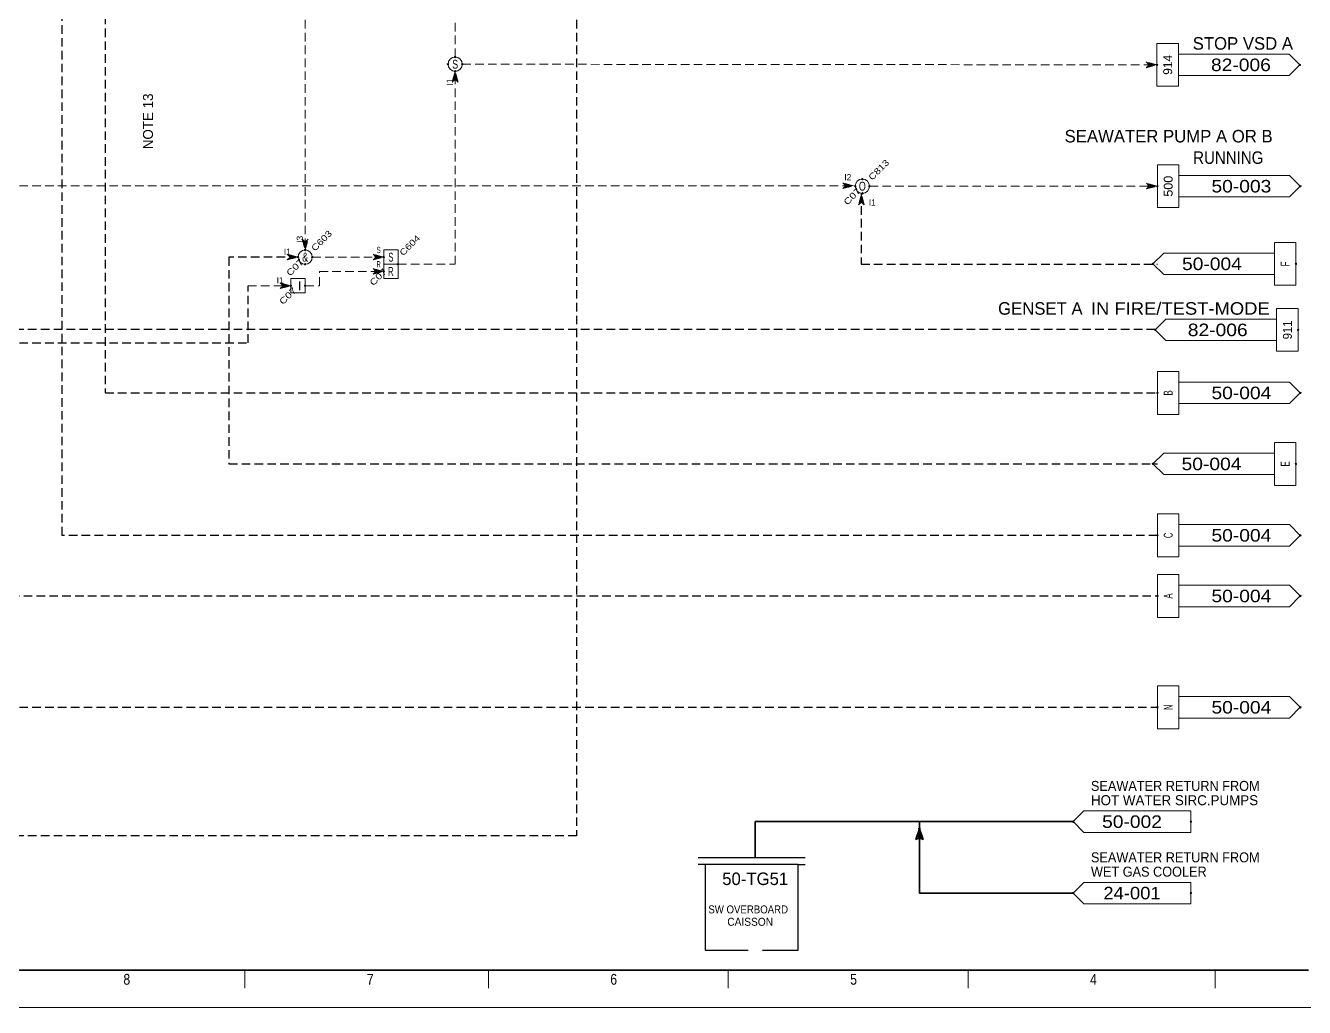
# Model space of a CAD drawing. Header units: millimetres. Extents: x 0 to 841, y 0 to 594.
# Drawn here: x 289.7 to 647.8, y 0 to 274.8 of the extents above; entities that cross this region are included whole.
import ezdxf
from ezdxf.enums import TextEntityAlignment as Align

# ---------------------------------------------------------------- set-up
doc = ezdxf.new("R2010")
doc.units = ezdxf.units.MM
doc.header["$LTSCALE"] = 0.8
doc.header["$PDMODE"] = 32
doc.header["$PDSIZE"] = 0.4
doc.linetypes.add('MEDIUM_DASHED', pattern=[4.5, 3, -1.5])
for name, color, linetype, lineweight in [('1', 7, 'Continuous', 13), ('12', 7, 'Continuous', 25), ('14', 7, 'MEDIUM_DASHED', 25), ('30', 7, 'Continuous', 35), ('40', 7, 'Continuous', 35), ('43', 7, 'Continuous', 13), ('46', 7, 'MEDIUM_DASHED', 13), ('48', 7, 'Continuous', 13), ('49', 7, 'Continuous', 13), ('50', 7, 'Continuous', 25), ('9', 7, 'Continuous', 13)]:
    doc.layers.add(name, color=color, linetype=linetype, lineweight=lineweight)
doc.layers.add('45', color=7, linetype='Continuous')

msp = doc.modelspace()

# ---------------------------------------------------------------- linework, layer by layer
at = {"layer": '1', "lineweight": 35}
msp.add_line((648.9504, 10.3819), (10.3331, 10.3819), dxfattribs=at)
at = {"layer": '1'}
for p, q in [((351.1362, 10.3819), (351.1362, 5.348)), ((419.2969, 10.3819), (419.2969, 5.348)), ((486.4551, 10.3819), (486.4551, 5.348)), ((553.6134, 10.3819), (553.6134, 5.348)), ((622.7764, 10.3724), (622.7764, 5.348))]:
    msp.add_line(p, q, dxfattribs=at)
at = {"layer": '12'}
for p, q in [((478, 42), (508, 42)), ((506, 40), (508, 40))]:
    msp.add_line(p, q, dxfattribs=at)
at = {"layer": '12', "lineweight": 13}
msp.add_lwpolyline([(0, 594), (841, 594), (841, 0), (0, 0)], close=True, dxfattribs=at)
at = {"layer": '12'}
for points in [[(496, 16), (506, 16), (506, 40), (478, 40)], [(480, 40), (480, 16), (492, 16)]]:
    msp.add_lwpolyline(points, dxfattribs=at)
at = {"layer": '14'}
for p, q in [((168, 189.8858), (605.752, 189.8858)), ((252, 84), (606.6252, 84))]:
    msp.add_line(p, q, dxfattribs=at)
for points in [[(534, 466), (534, 442), (444, 442), (444, 48), (252, 48)], [(606.6252, 132.1268), (300, 132.1268), (300, 468.1213)], [(312, 418), (312, 172), (606.6252, 172)], [(167.2402, 236.0465), (167.2402, 213.5252), (264, 213.5252), (264, 115.1598), (606.6252, 115.1598)], [(523.6543, 227.8827), (523.6543, 208.0063), (606.6252, 208.0063)], [(366, 210), (346.6276, 210), (346.6276, 152.1268), (606.6252, 152.1268)], [(90, 186), (352, 186), (352, 202)]]:
    msp.add_lwpolyline(points, dxfattribs=at)
at = {"layer": '30'}
for p, q in [((540, 49), (540, 49.5)), ((540, 48.5), (540, 48))]:
    msp.add_line(p, q, dxfattribs=at)
for points in [[(540, 50), (539, 47), (540, 47.5), (541, 47)], [(539.5, 47.5), (540, 49), (540.5, 47.5), (540, 48)]]:
    msp.add_lwpolyline(points, close=True, dxfattribs=at)
for p in [(540, 50), (540, 47.5)]:
    msp.add_point(p, dxfattribs=at)
at = {"layer": '40'}
for p, q in [((494, 52), (494, 42)), ((540, 50), (540, 52))]:
    msp.add_line(p, q, dxfattribs=at)
for points in [[(583, 52), (540, 52), (494, 52)], [(583, 32), (540, 32), (540, 47.5)]]:
    msp.add_lwpolyline(points, dxfattribs=at)
at = {"layer": '43'}
for points in [[(616, 55), (586, 55), (583, 52), (586, 49), (616, 49)], [(616, 35), (586, 35), (583, 32), (586, 29), (616, 29)]]:
    msp.add_lwpolyline(points, close=True, dxfattribs=at)
for p in [(583, 52), (616, 52), (583, 32), (616, 32)]:
    msp.add_point(p, dxfattribs=at)
at = {"layer": '46'}
for p, q in [((412, 264), (606.4898, 263.8205)), ((526, 229.8528), (606.6252, 229.8528)), ((352, 202), (363.6, 202))]:
    msp.add_line(p, q, dxfattribs=at)
for points in [[(360, 348), (368, 348), (368, 316), (368, 316), (368, 212), (368.8, 215), (368, 214.2), (367.2, 215), (368, 212)], [(410, 266), (410, 290), (409.2, 287), (410, 287.8), (410.8, 287), (410, 290)], [(394, 208), (410, 208), (410, 262), (409.2, 259), (410, 259.8), (410.8, 259), (410, 262)], [(118, 222), (180, 222), (180, 230), (522.0055, 230)], [(370, 210), (390, 210), (387, 210.8), (387.8, 210), (387, 209.2), (390, 210)], [(368, 202), (372, 202), (372, 206), (390, 206), (387, 206.8), (387.8, 206), (387, 205.2), (390, 206)]]:
    msp.add_lwpolyline(points, dxfattribs=at)
for points in [[(410, 261.6), (409.4, 259.4), (410, 260), (410.6, 259.4)], [(606.4898, 263.8205), (603.4898, 264.6205), (604.2898, 263.8205), (603.4898, 263.0205)], [(606.0898, 263.8205), (603.8898, 264.4205), (604.4898, 263.8205), (603.8898, 263.2205)], [(605.6898, 263.8205), (604.2898, 264.2205), (604.6898, 263.8205), (604.2898, 263.4205)], [(605.2898, 263.8205), (604.6898, 264.0205), (604.8898, 263.8205), (604.6898, 263.6205)], [(410, 261.2), (409.6, 259.8), (410, 260.2), (410.4, 259.8)], [(410, 260.8), (409.8, 260.2), (410, 260.4), (410.2, 260.2)], [(521.5433, 229.9787), (518.5433, 230.7787), (519.3433, 229.9787), (518.5433, 229.1787)], [(521.1433, 229.9787), (518.9433, 230.5787), (519.5433, 229.9787), (518.9433, 229.3787)], [(520.7433, 229.9787), (519.3433, 230.3787), (519.7433, 229.9787), (519.3433, 229.5787)], [(520.3433, 229.9787), (519.7433, 230.1787), (519.9433, 229.9787), (519.7433, 229.7787)], [(606.548, 229.8795), (603.548, 230.6795), (604.348, 229.8795), (603.548, 229.0795)], [(606.148, 229.8795), (603.948, 230.4795), (604.548, 229.8795), (603.948, 229.2795)], [(605.748, 229.8795), (604.348, 230.2795), (604.748, 229.8795), (604.348, 229.4795)], [(605.348, 229.8795), (604.748, 230.0795), (604.948, 229.8795), (604.748, 229.6795)], [(523.7465, 227.6142), (522.9465, 224.6142), (523.7465, 225.4142), (524.5465, 224.6142)], [(523.7465, 227.2142), (523.1465, 225.0142), (523.7465, 225.6142), (524.3465, 225.0142)], [(523.7465, 226.8142), (523.3465, 225.4142), (523.7465, 225.8142), (524.1465, 225.4142)], [(523.7465, 226.4142), (523.5465, 225.8142), (523.7465, 226.0142), (523.9465, 225.8142)], [(368, 212.4), (368.6, 214.6), (368, 214), (367.4, 214.6)], [(368, 212.8), (368.4, 214.2), (368, 213.8), (367.6, 214.2)], [(368, 213.2), (368.2, 213.8), (368, 213.6), (367.8, 213.8)], [(366, 210), (363, 210.8), (363.8, 210), (363, 209.2)], [(365.6, 210), (363.4, 210.6), (364, 210), (363.4, 209.4)], [(365.2, 210), (363.8, 210.4), (364.2, 210), (363.8, 209.6)], [(364.8, 210), (364.2, 210.2), (364.4, 210), (364.2, 209.8)], [(389.6, 210), (387.4, 210.6), (388, 210), (387.4, 209.4)], [(389.2, 210), (387.8, 210.4), (388.2, 210), (387.8, 209.6)], [(388.8, 210), (388.2, 210.2), (388.4, 210), (388.2, 209.8)], [(389.6, 206), (387.4, 206.6), (388, 206), (387.4, 205.4)], [(389.2, 206), (387.8, 206.4), (388.2, 206), (387.8, 205.6)], [(388.8, 206), (388.2, 206.2), (388.4, 206), (388.2, 205.8)], [(364, 202), (361, 202.8), (361.8, 202), (361, 201.2)], [(363.6, 202), (361.4, 202.6), (362, 202), (361.4, 201.4)], [(363.2, 202), (361.8, 202.4), (362.2, 202), (361.8, 201.6)], [(362.8, 202), (362.2, 202.2), (362.4, 202), (362.2, 201.8)]]:
    msp.add_lwpolyline(points, close=True, dxfattribs=at)
at = {"layer": '48'}
msp.add_line((390, 208), (394, 208), dxfattribs=at)
for points in [[(390, 212), (394, 212), (394, 204), (390, 204)], [(364, 200), (368, 200), (368, 204), (364, 204)]]:
    msp.add_lwpolyline(points, close=True, dxfattribs=at)
for centre in [(410, 264), (524, 229.8527), (368, 210)]:
    msp.add_circle(centre, 2, dxfattribs=at)
for p in [(410, 266), (408, 264), (410, 262), (412, 264), (522, 229.8528), (524, 231.8528), (526, 229.8528), (524, 227.8528), (368, 212), (366, 210), (368, 208), (370, 210), (390, 210), (394, 208), (390, 206), (364, 202), (368, 202)]:
    msp.add_point(p, dxfattribs=at)
at = {"layer": '49'}
for p, q in [((612.4898, 269.8205), (606.4898, 269.8205)), ((612.4898, 257.8205), (612.4898, 269.8205)), ((643.4898, 266.8205), (612.4898, 266.8205)), ((643.4898, 260.8205), (612.4898, 260.8205)), ((612.6252, 235.8528), (606.6252, 235.8528)), ((612.6252, 223.8528), (612.6252, 235.8528)), ((643.6252, 232.8528), (612.6252, 232.8528)), ((643.6252, 226.8528), (612.6252, 226.8528)), ((639.3748, 202.1268), (639.3748, 214.1268)), ((639.3748, 214.1268), (645.3748, 214.1268)), ((608.3748, 211.1268), (639.3748, 211.1268)), ((608.3748, 205.1268), (639.3748, 205.1268)), ((640, 195.6378), (640, 183.6378)), ((609, 192.6378), (640, 192.6378)), ((609, 186.6378), (640, 186.6378)), ((640, 183.6378), (646, 183.6378)), ((612.6252, 178), (606.6252, 178)), ((612.6252, 166), (612.6252, 178)), ((643.6252, 175), (612.6252, 175)), ((643.6252, 169), (612.6252, 169)), ((639.3748, 146.1268), (639.3748, 158.1268)), ((639.3748, 158.1268), (645.3748, 158.1268)), ((608.3748, 155.1268), (639.3748, 155.1268)), ((608.3748, 149.1268), (639.3748, 149.1268)), ((612.6252, 138.1268), (606.6252, 138.1268)), ((612.6252, 126.1268), (612.6252, 138.1268)), ((643.6252, 135.1268), (612.6252, 135.1268)), ((643.6252, 129.1268), (612.6252, 129.1268)), ((612.6252, 121.1598), (606.6252, 121.1598)), ((612.6252, 109.1598), (612.6252, 121.1598)), ((643.6252, 118.1598), (612.6252, 118.1598)), ((643.6252, 112.1598), (612.6252, 112.1598)), ((612.6252, 90), (606.6252, 90)), ((612.6252, 78), (612.6252, 90)), ((643.6252, 87), (612.6252, 87)), ((643.6252, 81), (612.6252, 81))]:
    msp.add_line(p, q, dxfattribs=at)
for points in [[(606.4898, 269.8205), (606.4898, 257.8205), (612.4898, 257.8205)], [(643.4898, 266.8205), (646.4898, 263.8205), (643.4898, 260.8205)], [(606.6252, 235.8528), (606.6252, 223.8528), (612.6252, 223.8528)], [(643.6252, 232.8528), (646.6252, 229.8528), (643.6252, 226.8528)], [(645.3748, 214.1268), (645.3748, 202.1268), (639.3748, 202.1268)], [(608.3748, 211.1268), (605.3748, 208.1268), (608.3748, 205.1268)], [(646, 183.6378), (646, 195.6378), (640, 195.6378)], [(609, 186.6378), (606, 189.6378), (609, 192.6378)], [(606.6252, 178), (606.6252, 166), (612.6252, 166)], [(643.6252, 175), (646.6252, 172), (643.6252, 169)], [(645.3748, 158.1268), (645.3748, 146.1268), (639.3748, 146.1268)], [(608.3748, 155.1268), (605.3748, 152.1268), (608.3748, 149.1268)], [(606.6252, 138.1268), (606.6252, 126.1268), (612.6252, 126.1268)], [(643.6252, 135.1268), (646.6252, 132.1268), (643.6252, 129.1268)], [(606.6252, 121.1598), (606.6252, 109.1598), (612.6252, 109.1598)], [(643.6252, 118.1598), (646.6252, 115.1598), (643.6252, 112.1598)], [(606.6252, 90), (606.6252, 78), (612.6252, 78)], [(643.6252, 87), (646.6252, 84), (643.6252, 81)]]:
    msp.add_lwpolyline(points, dxfattribs=at)
for p in [(606.4898, 263.8205), (646.4898, 263.8205), (606.6252, 229.8528), (646.6252, 229.8528), (605.3748, 208.1268), (645.3748, 208.1268), (606, 189.6378), (646, 189.6378), (606.6252, 172), (646.6252, 172), (605.3748, 152.1268), (645.3748, 152.1268), (606.6252, 132.1268), (646.6252, 132.1268), (606.6252, 115.1598), (646.6252, 115.1598), (606.6252, 84), (646.6252, 84)]:
    msp.add_point(p, dxfattribs=at)
at = {"layer": '9'}
msp.add_lwpolyline([(0, 0), (841, 0), (841, 594), (0, 594)], close=True, dxfattribs=at)

# ---------------------------------------------------------------- texts
at = {"layer": '1', "width": 0.85}
for s, p in [('8', (318.0638, 6.3543)), ('7', (386.2244, 6.3543)), ('6', (454.385, 6.3543)), ('5', (521.5433, 6.3543)), ('4', (588.7016, 6.3543))]:
    msp.add_text(s, height=3.02, dxfattribs=at).set_placement(p, align=Align.CENTER)
at = {"layer": '12'}
msp.add_text('NOTE 13', height=2.8, rotation=90, dxfattribs=at).set_placement((325.4, 248), align=Align.CENTER)
msp.add_text('50-TG51', height=3.5, dxfattribs=at).set_placement((494, 34.2504), align=Align.CENTER)
for s, width, p in [('SW OVERBOARD', 0.9, (492.0394, 26.3134)), ('CAISSON', 0.95, (492.5984, 22.8488))]:
    msp.add_text(s, height=2.24, dxfattribs=dict(at, width=width)).set_placement(p, align=Align.CENTER)
at = {"layer": '43', "width": 0.95}
for s, p in [('SEAWATER RETURN FROM', (588, 60.6)), ('SEAWATER RETURN FROM', (588, 40.6)), ('WET GAS COOLER', (588, 36.6))]:
    msp.add_text(s, height=2.8, dxfattribs=at).set_placement(p)
at = {"layer": '43'}
msp.add_text('HOT WATER SIRC.PUMPS', height=2.8, dxfattribs=at).set_placement((588, 56.6))
for s, width, p in [('50-002', 1.15, (599.5, 50.2504)), ('24-001', 1.1, (599.5, 30.2504))]:
    msp.add_text(s, height=3.5, dxfattribs=dict(at, width=width)).set_placement(p, align=Align.CENTER)
at = {"layer": '45'}
for s, p in [('I1', (409.374, 258.0157)), ('I3', (367.3748, 214))]:
    msp.add_text(s, height=1.75, rotation=90, dxfattribs=at).set_placement(p)
for s, p in [('I2', (518.9709, 231.5055)), ('I1', (525.8031, 224.4079)), ('I1', (362.0157, 210.626)), ('I1', (360.0157, 202.626))]:
    msp.add_text(s, height=1.75, dxfattribs=at).set_placement(p)
for s, width, p in [('S', 0.6, (388, 211.1252)), ('R', 0.55, (388, 207.1252))]:
    msp.add_text(s, height=1.75, dxfattribs=dict(at, width=width)).set_placement(p)
at = {"layer": '48'}
for s, width, p in [('S', 0.55, (391.9921, 208.7496)), ('R', 0.5, (392, 204.7496))]:
    msp.add_text(s, height=2.5, dxfattribs=dict(at, width=width)).set_placement(p, align=Align.CENTER)
at = {"layer": '49'}
for s, p in [('STOP VSD A', (616.4898, 268.0709)), ('SEAWATER PUMP A OR B', (580.6252, 242.1031)), ('GENSET A', (562, 193.8882))]:
    msp.add_text(s, height=3.5, dxfattribs=at).set_placement(p)
msp.add_text('914', height=2.5, rotation=90, dxfattribs=at).set_placement((610.7402, 263.8205), align=Align.CENTER)
at = {"layer": '49', "width": 1.15}
for s, p in [('82-006', (629.9898, 262.0709)), ('50-003', (630.1252, 228.1031)), ('50-004', (621.8748, 206.3772)), ('82-006', (623.5, 187.8882)), ('50-004', (630.1252, 170.2504)), ('50-004', (621.7551, 150.3772)), ('50-004', (630.1252, 130.3772)), ('50-004', (630.1252, 113.4102)), ('50-004', (630.1252, 82.2504))]:
    msp.add_text(s, height=3.5, dxfattribs=at).set_placement(p, align=Align.CENTER)
at = {"layer": '49'}
for s, width, p in [('RUNNING', 0.9, (616.6252, 236.1031)), ('IN FIRE/TEST-MODE', 1.1, (588, 193.8882))]:
    msp.add_text(s, height=3.5, dxfattribs=dict(at, width=width)).set_placement(p)
for s, width, p in [('500', 1.05, (610.8756, 229.852)), ('F', 0.65, (643.6244, 208.126)), ('911', 0.95, (644.2504, 189.6374)), ('B', 0.65, (610.8756, 171.9988)), ('E', 0.65, (643.6244, 152.126)), ('C', 0.6, (610.8756, 132.1256)), ('A', 0.65, (610.8756, 115.15)), ('N', 0.6, (610.8756, 83.9988))]:
    msp.add_text(s, height=2.5, rotation=90, dxfattribs=dict(at, width=width)).set_placement(p, align=Align.CENTER)
at = {"layer": '50', "width": 0.75}
for s, p in [('S', (410, 262.7496)), ('O', (524, 228.6024)), ('&', (367.9988, 208.7496))]:
    msp.add_text(s, height=2.5, dxfattribs=at).set_placement(p, align=Align.CENTER)
at = {"layer": '50', "width": 1.25}
for s, p in [('C813', (526.7402, 231.3551)), ('C603', (370.7402, 211.5024)), ('C604', (395.4472, 210.2094))]:
    msp.add_text(s, height=1.75, rotation=45, dxfattribs=at).set_placement(p)
at = {"layer": '50', "width": 1.3}
for p in [(523.7345, 228.3502), (367.7345, 208.4975), (391.0274, 205.7904), (365.7345, 200.4975)]:
    msp.add_text('C07', height=1.75, rotation=45, dxfattribs=at).set_placement(p, align=Align.RIGHT)
at = {"layer": '50'}
msp.add_text('I', height=2.5, dxfattribs=at).set_placement((366.4604, 200.7496), align=Align.CENTER)

doc.saveas('drawing.dxf')
